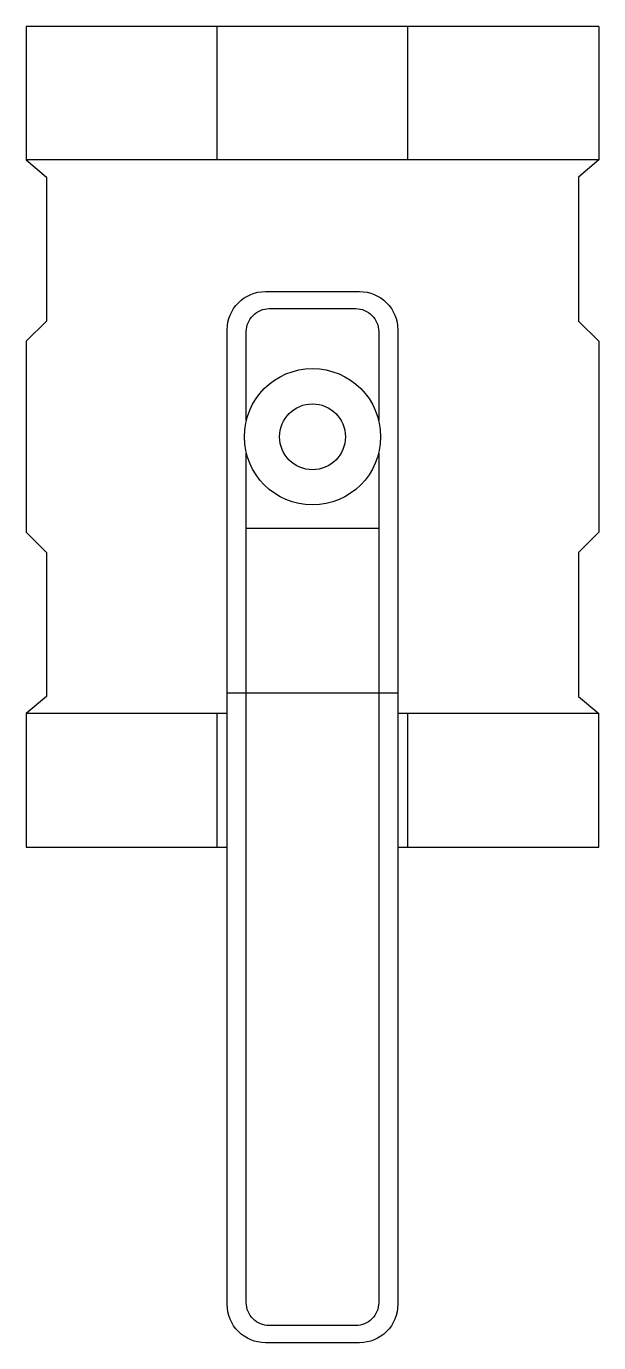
# Model space of a CAD drawing. Header units: millimetres. Extents: x 87360 to 87660, y 3107 to 3796.
import ezdxf

# ---------------------------------------------------------------- set-up
doc = ezdxf.new("R2010")
doc.units = ezdxf.units.MM
doc.header["$LTSCALE"] = 0.5
doc.layers.add('Contorno', color=3, linetype='Continuous')

msp = doc.modelspace()

# ---------------------------------------------------------------- linework, layer by layer
at = {"layer": 'Contorno'}
for p, q in [((87459.65, 3726.35), (87459.65, 3796.35)), ((87559.65, 3726.35), (87559.65, 3796.35)), ((87659.65, 3726.35), (87359.65, 3726.35)), ((87474.96, 3533.45), (87544.33, 3533.45)), ((87464.96, 3447.14), (87554.33, 3447.14)), ((87459.65, 3366.35), (87459.65, 3436.35)), ((87559.65, 3366.35), (87559.65, 3436.35))]:
    msp.add_line(p, q, dxfattribs=at)
for points in [[(87659.65, 3796.35), (87359.65, 3796.35), (87359.65, 3726.35), (87370.25, 3717.42), (87370.25, 3641.96), (87359.65, 3631.35), (87359.65, 3531.35), (87370.25, 3520.75), (87370.25, 3445.29), (87359.65, 3436.35), (87359.65, 3366.35), (87464.96, 3366.35)], [(87659.65, 3796.35), (87659.65, 3726.35), (87649.04, 3717.42), (87649.04, 3641.96), (87659.65, 3631.35), (87659.65, 3531.35), (87649.04, 3520.75), (87649.04, 3445.29), (87659.65, 3436.35), (87554.33, 3436.35)], [(87464.96, 3436.35), (87359.65, 3436.35)], [(87554.33, 3366.35), (87659.65, 3366.35), (87659.65, 3436.35)]]:
    msp.add_lwpolyline(points, dxfattribs=at)
msp.add_lwpolyline([(87464.96, 3126.82), (87464.96, 3637.41, -0.414214), (87484.96, 3657.41), (87509.65, 3657.41), (87534.33, 3657.41, -0.414214), (87554.33, 3637.41), (87554.33, 3126.82, -0.414214), (87534.33, 3106.82), (87509.65, 3106.82), (87484.96, 3106.82, -0.414214)], format="xyb", close=True, dxfattribs=at)
for points in [[(87474.96, 3589.86), (87474.96, 3636.46, -0.414214), (87486.96, 3648.46), (87509.65, 3648.46), (87532.33, 3648.46, -0.414214), (87544.33, 3636.46), (87544.33, 3589.86)], [(87544.33, 3572.85), (87544.33, 3127.77, -0.414214), (87532.33, 3115.77), (87509.65, 3115.77), (87486.96, 3115.77, -0.414214), (87474.96, 3127.77), (87474.96, 3572.85)]]:
    msp.add_lwpolyline(points, format="xyb", dxfattribs=at)
for radius in [35.71, 17.25]:
    msp.add_circle((87509.65, 3581.35), radius, dxfattribs=at)

doc.saveas('drawing.dxf')
